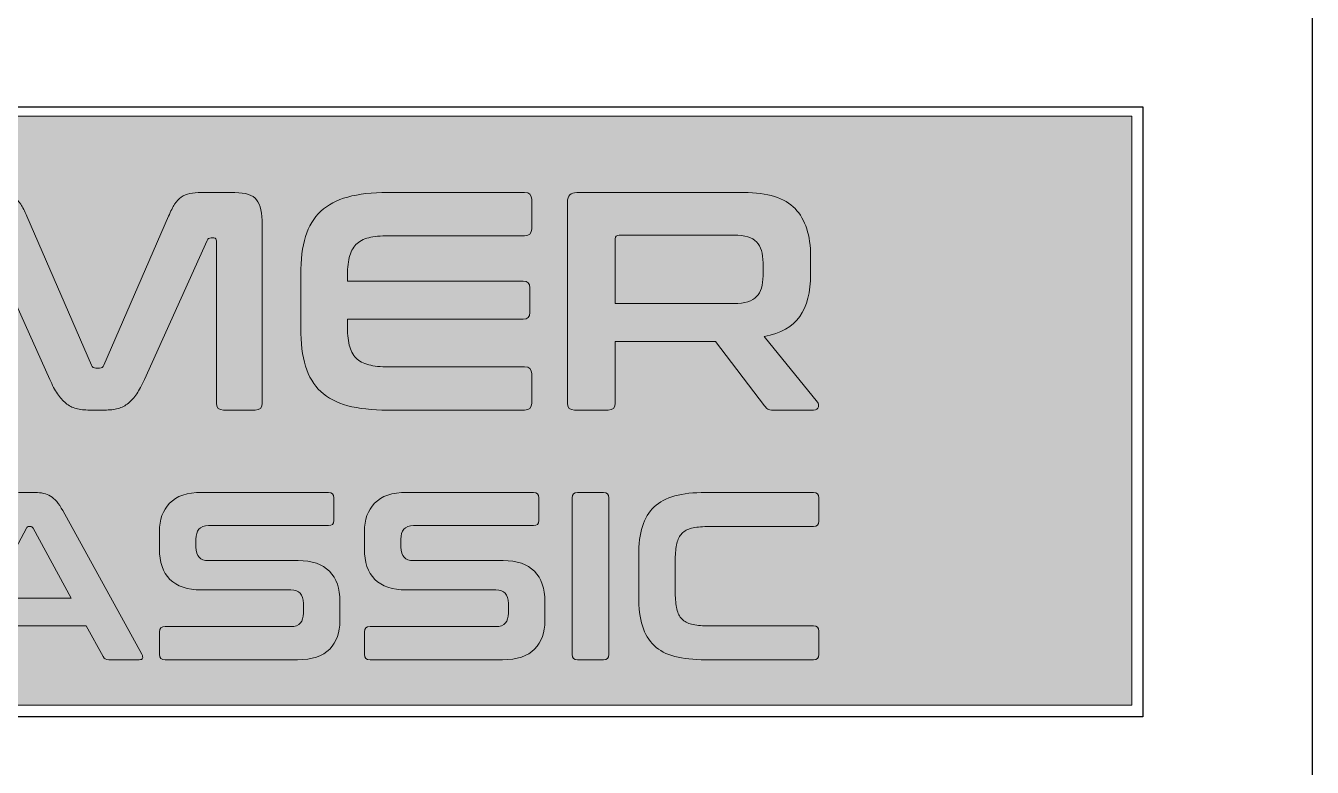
# Model space of a CAD drawing. Header units: millimetres. Extents: x 69 to 133, y 42 to 159.
# Drawn here: x 114.64 to 133.15, y 100.72 to 111.4 of the extents above; entities that cross this region are included whole.
import ezdxf

# ---------------------------------------------------------------- set-up
doc = ezdxf.new("R2010")
doc.units = ezdxf.units.MM
doc.header["$MEASUREMENT"] = 0
doc.layers.add('svg1962', color=7, linetype='Continuous')

# ---------------------------------------------------------------- blocks, each defined once
blk = doc.blocks.new('block 3')
at = {"layer": 'svg1962', "true_color": 0x999999}
h = blk.add_hatch(color=253, dxfattribs=at)
h.dxf.hatch_style = 2
h.paths.add_polyline_path([(71.835, 105.855), (71.835, 110.095), (101.195, 110.095), (130.556, 110.095), (130.556, 105.855), (130.556, 101.614), (101.195, 101.614), (71.835, 101.614)])
at = {"layer": 'svg1962', "color": 254, "lineweight": 25, "true_color": 0xe7e7e7}
blk.add_lwpolyline([(69.255, 159.004), (133.154, 159.004), (133.154, 41.938), (69.255, 41.938), (69.255, 159.004)], dxfattribs=at)
at = {"layer": 'svg1962', "color": 178, "lineweight": 25, "true_color": 0x060606}
for points in [[(71.694, 110.227), (130.715, 110.227)], [(130.715, 110.227), (130.715, 101.447)], [(130.715, 101.447), (86.327, 101.447)]]:
    blk.add_lwpolyline(points, dxfattribs=at)
at = {"layer": 'svg1962', "lineweight": 0}
blk.add_lwpolyline([(71.835, 105.855), (71.835, 110.095), (101.195, 110.095), (130.556, 110.095), (130.556, 105.855), (130.556, 101.614), (101.195, 101.614), (71.835, 101.614), (71.835, 105.855)], dxfattribs=at)
blk = doc.blocks.new('block 64')
at = {"layer": 'svg1962', "true_color": 0x000000}
h = blk.add_hatch(color=178, dxfattribs=at)
h.dxf.hatch_style = 2
edge = h.paths.add_edge_path()
edge.add_spline(control_points=[(114.778, 104.677), (114.865, 104.677), (114.939, 104.659), (114.999, 104.624), (115.058, 104.588), (115.116, 104.519), (115.174, 104.416), (115.174, 104.416), (116.313, 102.347), (116.313, 102.347), (116.325, 102.324), (116.327, 102.305), (116.322, 102.29), (116.316, 102.276), (116.3, 102.268), (116.272, 102.268), (116.272, 102.268), (115.835, 102.268), (115.835, 102.268), (115.796, 102.268), (115.769, 102.283), (115.756, 102.313), (115.756, 102.313), (115.511, 102.757), (115.511, 102.757), (115.511, 102.757), (113.894, 102.757), (113.894, 102.757), (113.894, 102.757), (113.656, 102.313), (113.656, 102.313), (113.64, 102.283), (113.614, 102.268), (113.577, 102.268), (113.577, 102.268), (113.13, 102.268), (113.13, 102.268), (113.1, 102.268), (113.082, 102.276), (113.076, 102.29), (113.071, 102.305), (113.074, 102.324), (113.085, 102.347), (113.085, 102.347), (114.214, 104.416), (114.214, 104.416), (114.271, 104.519), (114.328, 104.588), (114.383, 104.624), (114.437, 104.659), (114.502, 104.677), (114.575, 104.677), (114.575, 104.677), (114.778, 104.677), (114.778, 104.677)], knot_values=[0, 0, 0, 0, 1, 1, 1, 2, 2, 2, 3, 3, 3, 4, 4, 4, 5, 5, 5, 6, 6, 6, 7, 7, 7, 8, 8, 8, 9, 9, 9, 10, 10, 10, 11, 11, 11, 12, 12, 12, 13, 13, 13, 14, 14, 14, 15, 15, 15, 16, 16, 16, 17, 17, 17, 18, 18, 18, 18], degree=3, periodic=1)
edge = h.paths.add_edge_path()
edge.add_spline(control_points=[(114.111, 103.156), (114.111, 103.156), (115.294, 103.156), (115.294, 103.156), (115.294, 103.156), (114.747, 104.164), (114.747, 104.164), (114.738, 104.18), (114.725, 104.188), (114.709, 104.188), (114.709, 104.188), (114.689, 104.188), (114.689, 104.188), (114.673, 104.188), (114.66, 104.18), (114.651, 104.164), (114.651, 104.164), (114.111, 103.156), (114.111, 103.156)], knot_values=[0, 0, 0, 0, 1, 1, 1, 2, 2, 2, 3, 3, 3, 4, 4, 4, 5, 5, 5, 6, 6, 6, 6], degree=3, periodic=1)
h = blk.add_hatch(color=178, dxfattribs=at)
h.dxf.hatch_style = 2
edge = h.paths.add_edge_path()
edge.add_spline(control_points=[(118.998, 104.677), (119.048, 104.677), (119.074, 104.652), (119.074, 104.601), (119.074, 104.601), (119.074, 104.274), (119.074, 104.274), (119.074, 104.224), (119.048, 104.199), (118.998, 104.199), (118.998, 104.199), (117.273, 104.199), (117.273, 104.199), (117.207, 104.199), (117.16, 104.181), (117.132, 104.147), (117.105, 104.113), (117.091, 104.066), (117.091, 104.006), (117.091, 104.006), (117.091, 103.889), (117.091, 103.889), (117.091, 103.76), (117.15, 103.696), (117.27, 103.696), (117.27, 103.696), (118.561, 103.696), (118.561, 103.696), (118.76, 103.696), (118.91, 103.645), (119.012, 103.543), (119.112, 103.441), (119.163, 103.295), (119.163, 103.105), (119.163, 103.105), (119.163, 102.829), (119.163, 102.829), (119.163, 102.661), (119.113, 102.526), (119.015, 102.423), (118.916, 102.32), (118.762, 102.268), (118.554, 102.268), (118.554, 102.268), (116.647, 102.268), (116.647, 102.268), (116.594, 102.268), (116.568, 102.293), (116.568, 102.344), (116.568, 102.344), (116.568, 102.671), (116.568, 102.671), (116.568, 102.721), (116.594, 102.746), (116.647, 102.746), (116.647, 102.746), (118.454, 102.746), (118.454, 102.746), (118.52, 102.746), (118.567, 102.763), (118.595, 102.798), (118.622, 102.832), (118.636, 102.879), (118.636, 102.939), (118.636, 102.939), (118.636, 103.08), (118.636, 103.08), (118.636, 103.209), (118.577, 103.273), (118.457, 103.273), (118.457, 103.273), (117.167, 103.273), (117.167, 103.273), (116.967, 103.273), (116.817, 103.324), (116.716, 103.426), (116.615, 103.528), (116.564, 103.674), (116.564, 103.865), (116.564, 103.865), (116.564, 104.116), (116.564, 104.116), (116.564, 104.283), (116.614, 104.419), (116.712, 104.522), (116.811, 104.626), (116.965, 104.677), (117.174, 104.677), (117.174, 104.677), (118.998, 104.677), (118.998, 104.677)], knot_values=[0, 0, 0, 0, 1, 1, 1, 2, 2, 2, 3, 3, 3, 4, 4, 4, 5, 5, 5, 6, 6, 6, 7, 7, 7, 8, 8, 8, 9, 9, 9, 10, 10, 10, 11, 11, 11, 12, 12, 12, 13, 13, 13, 14, 14, 14, 15, 15, 15, 16, 16, 16, 17, 17, 17, 18, 18, 18, 19, 19, 19, 20, 20, 20, 21, 21, 21, 22, 22, 22, 23, 23, 23, 24, 24, 24, 25, 25, 25, 26, 26, 26, 27, 27, 27, 28, 28, 28, 29, 29, 29, 30, 30, 30, 30], degree=3, periodic=1)
h = blk.add_hatch(color=178, dxfattribs=at)
h.dxf.hatch_style = 2
edge = h.paths.add_edge_path()
edge.add_spline(control_points=[(121.947, 104.677), (121.997, 104.677), (122.023, 104.652), (122.023, 104.601), (122.023, 104.601), (122.023, 104.274), (122.023, 104.274), (122.023, 104.224), (121.997, 104.199), (121.947, 104.199), (121.947, 104.199), (120.223, 104.199), (120.223, 104.199), (120.156, 104.199), (120.109, 104.181), (120.082, 104.147), (120.054, 104.113), (120.04, 104.066), (120.04, 104.006), (120.04, 104.006), (120.04, 103.889), (120.04, 103.889), (120.04, 103.76), (120.1, 103.696), (120.219, 103.696), (120.219, 103.696), (121.51, 103.696), (121.51, 103.696), (121.71, 103.696), (121.86, 103.645), (121.961, 103.543), (122.062, 103.441), (122.112, 103.295), (122.112, 103.105), (122.112, 103.105), (122.112, 102.829), (122.112, 102.829), (122.112, 102.661), (122.063, 102.526), (121.964, 102.423), (121.865, 102.32), (121.712, 102.268), (121.503, 102.268), (121.503, 102.268), (119.596, 102.268), (119.596, 102.268), (119.543, 102.268), (119.517, 102.293), (119.517, 102.344), (119.517, 102.344), (119.517, 102.671), (119.517, 102.671), (119.517, 102.721), (119.543, 102.746), (119.596, 102.746), (119.596, 102.746), (121.403, 102.746), (121.403, 102.746), (121.47, 102.746), (121.517, 102.763), (121.544, 102.798), (121.572, 102.832), (121.586, 102.879), (121.586, 102.939), (121.586, 102.939), (121.586, 103.08), (121.586, 103.08), (121.586, 103.209), (121.526, 103.273), (121.407, 103.273), (121.407, 103.273), (120.116, 103.273), (120.116, 103.273), (119.916, 103.273), (119.766, 103.324), (119.665, 103.426), (119.564, 103.528), (119.514, 103.674), (119.514, 103.865), (119.514, 103.865), (119.514, 104.116), (119.514, 104.116), (119.514, 104.283), (119.563, 104.419), (119.662, 104.522), (119.76, 104.626), (119.914, 104.677), (120.123, 104.677), (120.123, 104.677), (121.947, 104.677), (121.947, 104.677)], knot_values=[0, 0, 0, 0, 1, 1, 1, 2, 2, 2, 3, 3, 3, 4, 4, 4, 5, 5, 5, 6, 6, 6, 7, 7, 7, 8, 8, 8, 9, 9, 9, 10, 10, 10, 11, 11, 11, 12, 12, 12, 13, 13, 13, 14, 14, 14, 15, 15, 15, 16, 16, 16, 17, 17, 17, 18, 18, 18, 19, 19, 19, 20, 20, 20, 21, 21, 21, 22, 22, 22, 23, 23, 23, 24, 24, 24, 25, 25, 25, 26, 26, 26, 27, 27, 27, 28, 28, 28, 29, 29, 29, 30, 30, 30, 30], degree=3, periodic=1)
h = blk.add_hatch(color=178, dxfattribs=at)
h.dxf.hatch_style = 2
edge = h.paths.add_edge_path()
edge.add_spline(control_points=[(122.955, 104.677), (123.006, 104.677), (123.031, 104.652), (123.031, 104.601), (123.031, 104.601), (123.031, 102.344), (123.031, 102.344), (123.031, 102.293), (123.006, 102.268), (122.955, 102.268), (122.955, 102.268), (122.583, 102.268), (122.583, 102.268), (122.531, 102.268), (122.504, 102.293), (122.504, 102.344), (122.504, 102.344), (122.504, 104.601), (122.504, 104.601), (122.504, 104.652), (122.531, 104.677), (122.583, 104.677), (122.583, 104.677), (122.955, 104.677), (122.955, 104.677)], knot_values=[0, 0, 0, 0, 1, 1, 1, 2, 2, 2, 3, 3, 3, 4, 4, 4, 5, 5, 5, 6, 6, 6, 7, 7, 7, 8, 8, 8, 8], degree=3, periodic=1)
h = blk.add_hatch(color=178, dxfattribs=at)
h.dxf.hatch_style = 2
edge = h.paths.add_edge_path()
edge.add_spline(control_points=[(125.977, 104.677), (126.027, 104.677), (126.053, 104.652), (126.053, 104.601), (126.053, 104.601), (126.053, 104.264), (126.053, 104.264), (126.053, 104.211), (126.027, 104.185), (125.977, 104.185), (125.977, 104.185), (124.445, 104.185), (124.445, 104.185), (124.356, 104.185), (124.282, 104.177), (124.223, 104.163), (124.165, 104.148), (124.119, 104.122), (124.084, 104.087), (124.05, 104.051), (124.025, 104.004), (124.01, 103.944), (123.995, 103.884), (123.988, 103.809), (123.988, 103.717), (123.988, 103.717), (123.988, 103.228), (123.988, 103.228), (123.988, 103.136), (123.995, 103.06), (124.01, 102.999), (124.025, 102.938), (124.05, 102.89), (124.084, 102.855), (124.119, 102.819), (124.165, 102.794), (124.223, 102.779), (124.282, 102.764), (124.356, 102.757), (124.445, 102.757), (124.445, 102.757), (125.977, 102.757), (125.977, 102.757), (126.027, 102.757), (126.053, 102.731), (126.053, 102.681), (126.053, 102.681), (126.053, 102.344), (126.053, 102.344), (126.053, 102.293), (126.027, 102.268), (125.977, 102.268), (125.977, 102.268), (124.425, 102.268), (124.425, 102.268), (124.25, 102.268), (124.103, 102.284), (123.981, 102.316), (123.859, 102.348), (123.76, 102.4), (123.683, 102.473), (123.606, 102.545), (123.55, 102.639), (123.514, 102.755), (123.479, 102.871), (123.461, 103.011), (123.461, 103.177), (123.461, 103.177), (123.461, 103.769), (123.461, 103.769), (123.461, 103.934), (123.479, 104.074), (123.514, 104.188), (123.55, 104.303), (123.606, 104.396), (123.683, 104.469), (123.76, 104.541), (123.859, 104.594), (123.981, 104.627), (124.103, 104.66), (124.25, 104.677), (124.425, 104.677), (124.425, 104.677), (125.977, 104.677), (125.977, 104.677)], knot_values=[0, 0, 0, 0, 1, 1, 1, 2, 2, 2, 3, 3, 3, 4, 4, 4, 5, 5, 5, 6, 6, 6, 7, 7, 7, 8, 8, 8, 9, 9, 9, 10, 10, 10, 11, 11, 11, 12, 12, 12, 13, 13, 13, 14, 14, 14, 15, 15, 15, 16, 16, 16, 17, 17, 17, 18, 18, 18, 19, 19, 19, 20, 20, 20, 21, 21, 21, 22, 22, 22, 23, 23, 23, 24, 24, 24, 25, 25, 25, 26, 26, 26, 27, 27, 27, 28, 28, 28, 28], degree=3, periodic=1)
at = {"layer": 'svg1962', "lineweight": 0}
for points, knots in [([(114.778, 104.677), (114.865, 104.677), (114.939, 104.659), (114.999, 104.624), (115.058, 104.588), (115.116, 104.519), (115.174, 104.416), (115.174, 104.416), (116.313, 102.347), (116.313, 102.347), (116.325, 102.324), (116.327, 102.305), (116.322, 102.29), (116.316, 102.276), (116.3, 102.268), (116.272, 102.268), (116.272, 102.268), (115.835, 102.268), (115.835, 102.268), (115.796, 102.268), (115.769, 102.283), (115.756, 102.313), (115.756, 102.313), (115.511, 102.757), (115.511, 102.757), (115.511, 102.757), (113.894, 102.757), (113.894, 102.757), (113.894, 102.757), (113.656, 102.313), (113.656, 102.313), (113.64, 102.283), (113.614, 102.268), (113.577, 102.268), (113.577, 102.268), (113.13, 102.268), (113.13, 102.268), (113.1, 102.268), (113.082, 102.276), (113.076, 102.29), (113.071, 102.305), (113.074, 102.324), (113.085, 102.347), (113.085, 102.347), (114.214, 104.416), (114.214, 104.416), (114.271, 104.519), (114.328, 104.588), (114.383, 104.624), (114.437, 104.659), (114.502, 104.677), (114.575, 104.677), (114.575, 104.677), (114.778, 104.677), (114.778, 104.677)], [0, 0, 0, 0, 1, 1, 1, 2, 2, 2, 3, 3, 3, 4, 4, 4, 5, 5, 5, 6, 6, 6, 7, 7, 7, 8, 8, 8, 9, 9, 9, 10, 10, 10, 11, 11, 11, 12, 12, 12, 13, 13, 13, 14, 14, 14, 15, 15, 15, 16, 16, 16, 17, 17, 17, 18, 18, 18, 18]), ([(118.998, 104.677), (119.048, 104.677), (119.074, 104.652), (119.074, 104.601), (119.074, 104.601), (119.074, 104.274), (119.074, 104.274), (119.074, 104.224), (119.048, 104.199), (118.998, 104.199), (118.998, 104.199), (117.273, 104.199), (117.273, 104.199), (117.207, 104.199), (117.16, 104.181), (117.132, 104.147), (117.105, 104.113), (117.091, 104.066), (117.091, 104.006), (117.091, 104.006), (117.091, 103.889), (117.091, 103.889), (117.091, 103.76), (117.15, 103.696), (117.27, 103.696), (117.27, 103.696), (118.561, 103.696), (118.561, 103.696), (118.76, 103.696), (118.91, 103.645), (119.012, 103.543), (119.112, 103.441), (119.163, 103.295), (119.163, 103.105), (119.163, 103.105), (119.163, 102.829), (119.163, 102.829), (119.163, 102.661), (119.113, 102.526), (119.015, 102.423), (118.916, 102.32), (118.762, 102.268), (118.554, 102.268), (118.554, 102.268), (116.647, 102.268), (116.647, 102.268), (116.594, 102.268), (116.568, 102.293), (116.568, 102.344), (116.568, 102.344), (116.568, 102.671), (116.568, 102.671), (116.568, 102.721), (116.594, 102.746), (116.647, 102.746), (116.647, 102.746), (118.454, 102.746), (118.454, 102.746), (118.52, 102.746), (118.567, 102.763), (118.595, 102.798), (118.622, 102.832), (118.636, 102.879), (118.636, 102.939), (118.636, 102.939), (118.636, 103.08), (118.636, 103.08), (118.636, 103.209), (118.577, 103.273), (118.457, 103.273), (118.457, 103.273), (117.167, 103.273), (117.167, 103.273), (116.967, 103.273), (116.817, 103.324), (116.716, 103.426), (116.615, 103.528), (116.564, 103.674), (116.564, 103.865), (116.564, 103.865), (116.564, 104.116), (116.564, 104.116), (116.564, 104.283), (116.614, 104.419), (116.712, 104.522), (116.811, 104.626), (116.965, 104.677), (117.174, 104.677), (117.174, 104.677), (118.998, 104.677), (118.998, 104.677)], [0, 0, 0, 0, 1, 1, 1, 2, 2, 2, 3, 3, 3, 4, 4, 4, 5, 5, 5, 6, 6, 6, 7, 7, 7, 8, 8, 8, 9, 9, 9, 10, 10, 10, 11, 11, 11, 12, 12, 12, 13, 13, 13, 14, 14, 14, 15, 15, 15, 16, 16, 16, 17, 17, 17, 18, 18, 18, 19, 19, 19, 20, 20, 20, 21, 21, 21, 22, 22, 22, 23, 23, 23, 24, 24, 24, 25, 25, 25, 26, 26, 26, 27, 27, 27, 28, 28, 28, 29, 29, 29, 30, 30, 30, 30]), ([(121.947, 104.677), (121.997, 104.677), (122.023, 104.652), (122.023, 104.601), (122.023, 104.601), (122.023, 104.274), (122.023, 104.274), (122.023, 104.224), (121.997, 104.199), (121.947, 104.199), (121.947, 104.199), (120.223, 104.199), (120.223, 104.199), (120.156, 104.199), (120.109, 104.181), (120.082, 104.147), (120.054, 104.113), (120.04, 104.066), (120.04, 104.006), (120.04, 104.006), (120.04, 103.889), (120.04, 103.889), (120.04, 103.76), (120.1, 103.696), (120.219, 103.696), (120.219, 103.696), (121.51, 103.696), (121.51, 103.696), (121.71, 103.696), (121.86, 103.645), (121.961, 103.543), (122.062, 103.441), (122.112, 103.295), (122.112, 103.105), (122.112, 103.105), (122.112, 102.829), (122.112, 102.829), (122.112, 102.661), (122.063, 102.526), (121.964, 102.423), (121.865, 102.32), (121.712, 102.268), (121.503, 102.268), (121.503, 102.268), (119.596, 102.268), (119.596, 102.268), (119.543, 102.268), (119.517, 102.293), (119.517, 102.344), (119.517, 102.344), (119.517, 102.671), (119.517, 102.671), (119.517, 102.721), (119.543, 102.746), (119.596, 102.746), (119.596, 102.746), (121.403, 102.746), (121.403, 102.746), (121.47, 102.746), (121.517, 102.763), (121.544, 102.798), (121.572, 102.832), (121.586, 102.879), (121.586, 102.939), (121.586, 102.939), (121.586, 103.08), (121.586, 103.08), (121.586, 103.209), (121.526, 103.273), (121.407, 103.273), (121.407, 103.273), (120.116, 103.273), (120.116, 103.273), (119.916, 103.273), (119.766, 103.324), (119.665, 103.426), (119.564, 103.528), (119.514, 103.674), (119.514, 103.865), (119.514, 103.865), (119.514, 104.116), (119.514, 104.116), (119.514, 104.283), (119.563, 104.419), (119.662, 104.522), (119.76, 104.626), (119.914, 104.677), (120.123, 104.677), (120.123, 104.677), (121.947, 104.677), (121.947, 104.677)], [0, 0, 0, 0, 1, 1, 1, 2, 2, 2, 3, 3, 3, 4, 4, 4, 5, 5, 5, 6, 6, 6, 7, 7, 7, 8, 8, 8, 9, 9, 9, 10, 10, 10, 11, 11, 11, 12, 12, 12, 13, 13, 13, 14, 14, 14, 15, 15, 15, 16, 16, 16, 17, 17, 17, 18, 18, 18, 19, 19, 19, 20, 20, 20, 21, 21, 21, 22, 22, 22, 23, 23, 23, 24, 24, 24, 25, 25, 25, 26, 26, 26, 27, 27, 27, 28, 28, 28, 29, 29, 29, 30, 30, 30, 30]), ([(122.955, 104.677), (123.006, 104.677), (123.031, 104.652), (123.031, 104.601), (123.031, 104.601), (123.031, 102.344), (123.031, 102.344), (123.031, 102.293), (123.006, 102.268), (122.955, 102.268), (122.955, 102.268), (122.583, 102.268), (122.583, 102.268), (122.531, 102.268), (122.504, 102.293), (122.504, 102.344), (122.504, 102.344), (122.504, 104.601), (122.504, 104.601), (122.504, 104.652), (122.531, 104.677), (122.583, 104.677), (122.583, 104.677), (122.955, 104.677), (122.955, 104.677)], [0, 0, 0, 0, 1, 1, 1, 2, 2, 2, 3, 3, 3, 4, 4, 4, 5, 5, 5, 6, 6, 6, 7, 7, 7, 8, 8, 8, 8]), ([(125.977, 104.677), (126.027, 104.677), (126.053, 104.652), (126.053, 104.601), (126.053, 104.601), (126.053, 104.264), (126.053, 104.264), (126.053, 104.211), (126.027, 104.185), (125.977, 104.185), (125.977, 104.185), (124.445, 104.185), (124.445, 104.185), (124.356, 104.185), (124.282, 104.177), (124.223, 104.163), (124.165, 104.148), (124.119, 104.122), (124.084, 104.087), (124.05, 104.051), (124.025, 104.004), (124.01, 103.944), (123.995, 103.884), (123.988, 103.809), (123.988, 103.717), (123.988, 103.717), (123.988, 103.228), (123.988, 103.228), (123.988, 103.136), (123.995, 103.06), (124.01, 102.999), (124.025, 102.938), (124.05, 102.89), (124.084, 102.855), (124.119, 102.819), (124.165, 102.794), (124.223, 102.779), (124.282, 102.764), (124.356, 102.757), (124.445, 102.757), (124.445, 102.757), (125.977, 102.757), (125.977, 102.757), (126.027, 102.757), (126.053, 102.731), (126.053, 102.681), (126.053, 102.681), (126.053, 102.344), (126.053, 102.344), (126.053, 102.293), (126.027, 102.268), (125.977, 102.268), (125.977, 102.268), (124.425, 102.268), (124.425, 102.268), (124.25, 102.268), (124.103, 102.284), (123.981, 102.316), (123.859, 102.348), (123.76, 102.4), (123.683, 102.473), (123.606, 102.545), (123.55, 102.639), (123.514, 102.755), (123.479, 102.871), (123.461, 103.011), (123.461, 103.177), (123.461, 103.177), (123.461, 103.769), (123.461, 103.769), (123.461, 103.934), (123.479, 104.074), (123.514, 104.188), (123.55, 104.303), (123.606, 104.396), (123.683, 104.469), (123.76, 104.541), (123.859, 104.594), (123.981, 104.627), (124.103, 104.66), (124.25, 104.677), (124.425, 104.677), (124.425, 104.677), (125.977, 104.677), (125.977, 104.677)], [0, 0, 0, 0, 1, 1, 1, 2, 2, 2, 3, 3, 3, 4, 4, 4, 5, 5, 5, 6, 6, 6, 7, 7, 7, 8, 8, 8, 9, 9, 9, 10, 10, 10, 11, 11, 11, 12, 12, 12, 13, 13, 13, 14, 14, 14, 15, 15, 15, 16, 16, 16, 17, 17, 17, 18, 18, 18, 19, 19, 19, 20, 20, 20, 21, 21, 21, 22, 22, 22, 23, 23, 23, 24, 24, 24, 25, 25, 25, 26, 26, 26, 27, 27, 27, 28, 28, 28, 28]), ([(114.111, 103.156), (114.111, 103.156), (115.294, 103.156), (115.294, 103.156), (115.294, 103.156), (114.747, 104.164), (114.747, 104.164), (114.738, 104.18), (114.725, 104.188), (114.709, 104.188), (114.709, 104.188), (114.689, 104.188), (114.689, 104.188), (114.673, 104.188), (114.66, 104.18), (114.651, 104.164), (114.651, 104.164), (114.111, 103.156), (114.111, 103.156)], [0, 0, 0, 0, 1, 1, 1, 2, 2, 2, 3, 3, 3, 4, 4, 4, 5, 5, 5, 6, 6, 6, 6])]:
    blk.add_open_spline(points, degree=3, knots=knots, dxfattribs=at)
blk = doc.blocks.new('block 63')
at = {"layer": 'svg1962'}
blk.add_blockref('block 64', (0, 0), dxfattribs=at)
blk = doc.blocks.new('block 66')
at = {"layer": 'svg1962', "true_color": 0x000000}
h = blk.add_hatch(color=178, dxfattribs=at)
h.dxf.hatch_style = 2
edge = h.paths.add_edge_path()
edge.add_spline(control_points=[(114.178, 108.995), (114.244, 108.995), (114.301, 108.991), (114.348, 108.982), (114.396, 108.973), (114.438, 108.956), (114.474, 108.93), (114.509, 108.905), (114.541, 108.871), (114.57, 108.828), (114.598, 108.784), (114.627, 108.727), (114.657, 108.655), (114.657, 108.655), (115.587, 106.508), (115.587, 106.508), (115.599, 106.481), (115.62, 106.467), (115.65, 106.467), (115.65, 106.467), (115.704, 106.467), (115.704, 106.467), (115.734, 106.467), (115.755, 106.481), (115.766, 106.508), (115.766, 106.508), (116.697, 108.655), (116.697, 108.655), (116.727, 108.727), (116.756, 108.784), (116.784, 108.828), (116.813, 108.871), (116.845, 108.905), (116.88, 108.93), (116.916, 108.956), (116.957, 108.973), (117.004, 108.982), (117.05, 108.991), (117.106, 108.995), (117.171, 108.995), (117.171, 108.995), (117.65, 108.995), (117.65, 108.995), (117.805, 108.995), (117.909, 108.96), (117.963, 108.89), (118.017, 108.82), (118.044, 108.7), (118.044, 108.53), (118.044, 108.53), (118.044, 105.962), (118.044, 105.962), (118.044, 105.896), (118.009, 105.863), (117.941, 105.863), (117.941, 105.863), (117.485, 105.863), (117.485, 105.863), (117.419, 105.863), (117.386, 105.896), (117.386, 105.962), (117.386, 105.962), (117.386, 108.297), (117.386, 108.297), (117.386, 108.327), (117.374, 108.342), (117.35, 108.342), (117.35, 108.342), (117.31, 108.342), (117.31, 108.342), (117.28, 108.342), (117.261, 108.33), (117.252, 108.306), (117.252, 108.306), (116.348, 106.302), (116.348, 106.302), (116.312, 106.221), (116.276, 106.153), (116.238, 106.098), (116.201, 106.043), (116.161, 105.998), (116.118, 105.962), (116.074, 105.926), (116.025, 105.901), (115.97, 105.886), (115.915, 105.871), (115.85, 105.863), (115.775, 105.863), (115.775, 105.863), (115.561, 105.863), (115.561, 105.863), (115.486, 105.863), (115.421, 105.871), (115.366, 105.886), (115.311, 105.901), (115.262, 105.926), (115.218, 105.962), (115.175, 105.998), (115.135, 106.043), (115.098, 106.098), (115.06, 106.153), (115.024, 106.221), (114.988, 106.302), (114.988, 106.302), (114.084, 108.306), (114.084, 108.306), (114.075, 108.33), (114.056, 108.342), (114.026, 108.342), (114.026, 108.342), (113.986, 108.342), (113.986, 108.342), (113.962, 108.342), (113.95, 108.327), (113.95, 108.297), (113.95, 108.297), (113.95, 105.962), (113.95, 105.962), (113.95, 105.896), (113.917, 105.863), (113.851, 105.863), (113.851, 105.863), (113.395, 105.863), (113.395, 105.863), (113.326, 105.863), (113.292, 105.896), (113.292, 105.962), (113.292, 105.962), (113.292, 108.53), (113.292, 108.53), (113.292, 108.7), (113.319, 108.82), (113.373, 108.89), (113.426, 108.96), (113.532, 108.995), (113.691, 108.995), (113.691, 108.995), (114.178, 108.995), (114.178, 108.995)], knot_values=[0, 0, 0, 0, 1, 1, 1, 2, 2, 2, 3, 3, 3, 4, 4, 4, 5, 5, 5, 6, 6, 6, 7, 7, 7, 8, 8, 8, 9, 9, 9, 10, 10, 10, 11, 11, 11, 12, 12, 12, 13, 13, 13, 14, 14, 14, 15, 15, 15, 16, 16, 16, 17, 17, 17, 18, 18, 18, 19, 19, 19, 20, 20, 20, 21, 21, 21, 22, 22, 22, 23, 23, 23, 24, 24, 24, 25, 25, 25, 26, 26, 26, 27, 27, 27, 28, 28, 28, 29, 29, 29, 30, 30, 30, 31, 31, 31, 32, 32, 32, 33, 33, 33, 34, 34, 34, 35, 35, 35, 36, 36, 36, 37, 37, 37, 38, 38, 38, 39, 39, 39, 40, 40, 40, 41, 41, 41, 42, 42, 42, 43, 43, 43, 44, 44, 44, 45, 45, 45, 46, 46, 46, 46], degree=3, periodic=1)
h = blk.add_hatch(color=178, dxfattribs=at)
h.dxf.hatch_style = 2
edge = h.paths.add_edge_path()
edge.add_spline(control_points=[(121.82, 108.995), (121.888, 108.995), (121.923, 108.962), (121.923, 108.897), (121.923, 108.897), (121.923, 108.472), (121.923, 108.472), (121.923, 108.406), (121.888, 108.373), (121.82, 108.373), (121.82, 108.373), (119.865, 108.373), (119.865, 108.373), (119.748, 108.373), (119.652, 108.363), (119.576, 108.344), (119.5, 108.325), (119.439, 108.292), (119.393, 108.246), (119.346, 108.199), (119.314, 108.137), (119.296, 108.058), (119.278, 107.979), (119.269, 107.881), (119.269, 107.765), (119.269, 107.765), (119.269, 107.72), (119.269, 107.72), (119.269, 107.72), (121.797, 107.72), (121.797, 107.72), (121.863, 107.72), (121.896, 107.687), (121.896, 107.622), (121.896, 107.622), (121.896, 107.268), (121.896, 107.268), (121.896, 107.202), (121.863, 107.17), (121.797, 107.17), (121.797, 107.17), (119.269, 107.17), (119.269, 107.17), (119.269, 107.17), (119.269, 107.094), (119.269, 107.094), (119.269, 106.977), (119.278, 106.88), (119.296, 106.8), (119.314, 106.722), (119.346, 106.659), (119.393, 106.613), (119.439, 106.566), (119.5, 106.534), (119.576, 106.514), (119.652, 106.495), (119.748, 106.485), (119.865, 106.485), (119.865, 106.485), (121.82, 106.485), (121.82, 106.485), (121.888, 106.485), (121.923, 106.452), (121.923, 106.387), (121.923, 106.387), (121.923, 105.962), (121.923, 105.962), (121.923, 105.896), (121.888, 105.863), (121.82, 105.863), (121.82, 105.863), (119.851, 105.863), (119.851, 105.863), (119.624, 105.863), (119.432, 105.884), (119.274, 105.926), (119.116, 105.968), (118.987, 106.036), (118.887, 106.129), (118.787, 106.224), (118.714, 106.346), (118.668, 106.497), (118.622, 106.647), (118.598, 106.83), (118.598, 107.044), (118.598, 107.044), (118.598, 107.814), (118.598, 107.814), (118.598, 108.029), (118.622, 108.211), (118.668, 108.36), (118.714, 108.509), (118.787, 108.63), (118.887, 108.725), (118.987, 108.819), (119.116, 108.887), (119.274, 108.93), (119.432, 108.974), (119.624, 108.995), (119.851, 108.995), (119.851, 108.995), (121.82, 108.995), (121.82, 108.995)], knot_values=[0, 0, 0, 0, 1, 1, 1, 2, 2, 2, 3, 3, 3, 4, 4, 4, 5, 5, 5, 6, 6, 6, 7, 7, 7, 8, 8, 8, 9, 9, 9, 10, 10, 10, 11, 11, 11, 12, 12, 12, 13, 13, 13, 14, 14, 14, 15, 15, 15, 16, 16, 16, 17, 17, 17, 18, 18, 18, 19, 19, 19, 20, 20, 20, 21, 21, 21, 22, 22, 22, 23, 23, 23, 24, 24, 24, 25, 25, 25, 26, 26, 26, 27, 27, 27, 28, 28, 28, 29, 29, 29, 30, 30, 30, 31, 31, 31, 32, 32, 32, 33, 33, 33, 34, 34, 34, 34], degree=3, periodic=1)
h = blk.add_hatch(color=178, dxfattribs=at)
h.dxf.hatch_style = 2
edge = h.paths.add_edge_path()
edge.add_spline(control_points=[(124.974, 108.995), (125.317, 108.995), (125.563, 108.918), (125.712, 108.763), (125.861, 108.607), (125.935, 108.378), (125.935, 108.074), (125.935, 108.074), (125.935, 107.818), (125.935, 107.818), (125.935, 107.562), (125.883, 107.359), (125.779, 107.21), (125.675, 107.061), (125.505, 106.965), (125.269, 106.924), (125.269, 106.924), (126.034, 105.975), (126.034, 105.975), (126.049, 105.96), (126.053, 105.938), (126.047, 105.908), (126.042, 105.878), (126.017, 105.863), (125.976, 105.863), (125.976, 105.863), (125.399, 105.863), (125.399, 105.863), (125.36, 105.863), (125.333, 105.868), (125.318, 105.877), (125.303, 105.886), (125.288, 105.901), (125.273, 105.922), (125.273, 105.922), (124.566, 106.852), (124.566, 106.852), (124.566, 106.852), (123.122, 106.852), (123.122, 106.852), (123.122, 106.852), (123.122, 105.962), (123.122, 105.962), (123.122, 105.896), (123.088, 105.863), (123.023, 105.863), (123.023, 105.863), (122.54, 105.863), (122.54, 105.863), (122.471, 105.863), (122.437, 105.896), (122.437, 105.962), (122.437, 105.962), (122.437, 108.861), (122.437, 108.861), (122.437, 108.95), (122.482, 108.995), (122.571, 108.995), (122.571, 108.995), (124.974, 108.995), (124.974, 108.995)], knot_values=[0, 0, 0, 0, 1, 1, 1, 2, 2, 2, 3, 3, 3, 4, 4, 4, 5, 5, 5, 6, 6, 6, 7, 7, 7, 8, 8, 8, 9, 9, 9, 10, 10, 10, 11, 11, 11, 12, 12, 12, 13, 13, 13, 14, 14, 14, 15, 15, 15, 16, 16, 16, 17, 17, 17, 18, 18, 18, 19, 19, 19, 20, 20, 20, 20], degree=3, periodic=1)
edge = h.paths.add_edge_path()
edge.add_spline(control_points=[(123.122, 107.398), (123.122, 107.398), (124.835, 107.398), (124.835, 107.398), (124.987, 107.398), (125.095, 107.431), (125.157, 107.496), (125.22, 107.562), (125.251, 107.662), (125.251, 107.796), (125.251, 107.796), (125.251, 107.984), (125.251, 107.984), (125.251, 108.118), (125.22, 108.218), (125.157, 108.284), (125.095, 108.349), (124.987, 108.382), (124.835, 108.382), (124.835, 108.382), (123.18, 108.382), (123.18, 108.382), (123.141, 108.382), (123.122, 108.364), (123.122, 108.329), (123.122, 108.329), (123.122, 107.398), (123.122, 107.398)], knot_values=[0, 0, 0, 0, 1, 1, 1, 2, 2, 2, 3, 3, 3, 4, 4, 4, 5, 5, 5, 6, 6, 6, 7, 7, 7, 8, 8, 8, 9, 9, 9, 9], degree=3, periodic=1)
at = {"layer": 'svg1962', "lineweight": 0}
for points, knots in [([(114.178, 108.995), (114.244, 108.995), (114.301, 108.991), (114.348, 108.982), (114.396, 108.973), (114.438, 108.956), (114.474, 108.93), (114.509, 108.905), (114.541, 108.871), (114.57, 108.828), (114.598, 108.784), (114.627, 108.727), (114.657, 108.655), (114.657, 108.655), (115.587, 106.508), (115.587, 106.508), (115.599, 106.481), (115.62, 106.467), (115.65, 106.467), (115.65, 106.467), (115.704, 106.467), (115.704, 106.467), (115.734, 106.467), (115.755, 106.481), (115.766, 106.508), (115.766, 106.508), (116.697, 108.655), (116.697, 108.655), (116.727, 108.727), (116.756, 108.784), (116.784, 108.828), (116.813, 108.871), (116.845, 108.905), (116.88, 108.93), (116.916, 108.956), (116.957, 108.973), (117.004, 108.982), (117.05, 108.991), (117.106, 108.995), (117.171, 108.995), (117.171, 108.995), (117.65, 108.995), (117.65, 108.995), (117.805, 108.995), (117.909, 108.96), (117.963, 108.89), (118.017, 108.82), (118.044, 108.7), (118.044, 108.53), (118.044, 108.53), (118.044, 105.962), (118.044, 105.962), (118.044, 105.896), (118.009, 105.863), (117.941, 105.863), (117.941, 105.863), (117.485, 105.863), (117.485, 105.863), (117.419, 105.863), (117.386, 105.896), (117.386, 105.962), (117.386, 105.962), (117.386, 108.297), (117.386, 108.297), (117.386, 108.327), (117.374, 108.342), (117.35, 108.342), (117.35, 108.342), (117.31, 108.342), (117.31, 108.342), (117.28, 108.342), (117.261, 108.33), (117.252, 108.306), (117.252, 108.306), (116.348, 106.302), (116.348, 106.302), (116.312, 106.221), (116.276, 106.153), (116.238, 106.098), (116.201, 106.043), (116.161, 105.998), (116.118, 105.962), (116.074, 105.926), (116.025, 105.901), (115.97, 105.886), (115.915, 105.871), (115.85, 105.863), (115.775, 105.863), (115.775, 105.863), (115.561, 105.863), (115.561, 105.863), (115.486, 105.863), (115.421, 105.871), (115.366, 105.886), (115.311, 105.901), (115.262, 105.926), (115.218, 105.962), (115.175, 105.998), (115.135, 106.043), (115.098, 106.098), (115.06, 106.153), (115.024, 106.221), (114.988, 106.302), (114.988, 106.302), (114.084, 108.306), (114.084, 108.306), (114.075, 108.33), (114.056, 108.342), (114.026, 108.342), (114.026, 108.342), (113.986, 108.342), (113.986, 108.342), (113.962, 108.342), (113.95, 108.327), (113.95, 108.297), (113.95, 108.297), (113.95, 105.962), (113.95, 105.962), (113.95, 105.896), (113.917, 105.863), (113.851, 105.863), (113.851, 105.863), (113.395, 105.863), (113.395, 105.863), (113.326, 105.863), (113.292, 105.896), (113.292, 105.962), (113.292, 105.962), (113.292, 108.53), (113.292, 108.53), (113.292, 108.7), (113.319, 108.82), (113.373, 108.89), (113.426, 108.96), (113.532, 108.995), (113.691, 108.995), (113.691, 108.995), (114.178, 108.995), (114.178, 108.995)], [0, 0, 0, 0, 1, 1, 1, 2, 2, 2, 3, 3, 3, 4, 4, 4, 5, 5, 5, 6, 6, 6, 7, 7, 7, 8, 8, 8, 9, 9, 9, 10, 10, 10, 11, 11, 11, 12, 12, 12, 13, 13, 13, 14, 14, 14, 15, 15, 15, 16, 16, 16, 17, 17, 17, 18, 18, 18, 19, 19, 19, 20, 20, 20, 21, 21, 21, 22, 22, 22, 23, 23, 23, 24, 24, 24, 25, 25, 25, 26, 26, 26, 27, 27, 27, 28, 28, 28, 29, 29, 29, 30, 30, 30, 31, 31, 31, 32, 32, 32, 33, 33, 33, 34, 34, 34, 35, 35, 35, 36, 36, 36, 37, 37, 37, 38, 38, 38, 39, 39, 39, 40, 40, 40, 41, 41, 41, 42, 42, 42, 43, 43, 43, 44, 44, 44, 45, 45, 45, 46, 46, 46, 46]), ([(121.82, 108.995), (121.888, 108.995), (121.923, 108.962), (121.923, 108.897), (121.923, 108.897), (121.923, 108.472), (121.923, 108.472), (121.923, 108.406), (121.888, 108.373), (121.82, 108.373), (121.82, 108.373), (119.865, 108.373), (119.865, 108.373), (119.748, 108.373), (119.652, 108.363), (119.576, 108.344), (119.5, 108.325), (119.439, 108.292), (119.393, 108.246), (119.346, 108.199), (119.314, 108.137), (119.296, 108.058), (119.278, 107.979), (119.269, 107.881), (119.269, 107.765), (119.269, 107.765), (119.269, 107.72), (119.269, 107.72), (119.269, 107.72), (121.797, 107.72), (121.797, 107.72), (121.863, 107.72), (121.896, 107.687), (121.896, 107.622), (121.896, 107.622), (121.896, 107.268), (121.896, 107.268), (121.896, 107.202), (121.863, 107.17), (121.797, 107.17), (121.797, 107.17), (119.269, 107.17), (119.269, 107.17), (119.269, 107.17), (119.269, 107.094), (119.269, 107.094), (119.269, 106.977), (119.278, 106.88), (119.296, 106.8), (119.314, 106.722), (119.346, 106.659), (119.393, 106.613), (119.439, 106.566), (119.5, 106.534), (119.576, 106.514), (119.652, 106.495), (119.748, 106.485), (119.865, 106.485), (119.865, 106.485), (121.82, 106.485), (121.82, 106.485), (121.888, 106.485), (121.923, 106.452), (121.923, 106.387), (121.923, 106.387), (121.923, 105.962), (121.923, 105.962), (121.923, 105.896), (121.888, 105.863), (121.82, 105.863), (121.82, 105.863), (119.851, 105.863), (119.851, 105.863), (119.624, 105.863), (119.432, 105.884), (119.274, 105.926), (119.116, 105.968), (118.987, 106.036), (118.887, 106.129), (118.787, 106.224), (118.714, 106.346), (118.668, 106.497), (118.622, 106.647), (118.598, 106.83), (118.598, 107.044), (118.598, 107.044), (118.598, 107.814), (118.598, 107.814), (118.598, 108.029), (118.622, 108.211), (118.668, 108.36), (118.714, 108.509), (118.787, 108.63), (118.887, 108.725), (118.987, 108.819), (119.116, 108.887), (119.274, 108.93), (119.432, 108.974), (119.624, 108.995), (119.851, 108.995), (119.851, 108.995), (121.82, 108.995), (121.82, 108.995)], [0, 0, 0, 0, 1, 1, 1, 2, 2, 2, 3, 3, 3, 4, 4, 4, 5, 5, 5, 6, 6, 6, 7, 7, 7, 8, 8, 8, 9, 9, 9, 10, 10, 10, 11, 11, 11, 12, 12, 12, 13, 13, 13, 14, 14, 14, 15, 15, 15, 16, 16, 16, 17, 17, 17, 18, 18, 18, 19, 19, 19, 20, 20, 20, 21, 21, 21, 22, 22, 22, 23, 23, 23, 24, 24, 24, 25, 25, 25, 26, 26, 26, 27, 27, 27, 28, 28, 28, 29, 29, 29, 30, 30, 30, 31, 31, 31, 32, 32, 32, 33, 33, 33, 34, 34, 34, 34]), ([(124.974, 108.995), (125.317, 108.995), (125.563, 108.918), (125.712, 108.763), (125.861, 108.607), (125.935, 108.378), (125.935, 108.074), (125.935, 108.074), (125.935, 107.818), (125.935, 107.818), (125.935, 107.562), (125.883, 107.359), (125.779, 107.21), (125.675, 107.061), (125.505, 106.965), (125.269, 106.924), (125.269, 106.924), (126.034, 105.975), (126.034, 105.975), (126.049, 105.96), (126.053, 105.938), (126.047, 105.908), (126.042, 105.878), (126.017, 105.863), (125.976, 105.863), (125.976, 105.863), (125.399, 105.863), (125.399, 105.863), (125.36, 105.863), (125.333, 105.868), (125.318, 105.877), (125.303, 105.886), (125.288, 105.901), (125.273, 105.922), (125.273, 105.922), (124.566, 106.852), (124.566, 106.852), (124.566, 106.852), (123.122, 106.852), (123.122, 106.852), (123.122, 106.852), (123.122, 105.962), (123.122, 105.962), (123.122, 105.896), (123.088, 105.863), (123.023, 105.863), (123.023, 105.863), (122.54, 105.863), (122.54, 105.863), (122.471, 105.863), (122.437, 105.896), (122.437, 105.962), (122.437, 105.962), (122.437, 108.861), (122.437, 108.861), (122.437, 108.95), (122.482, 108.995), (122.571, 108.995), (122.571, 108.995), (124.974, 108.995), (124.974, 108.995)], [0, 0, 0, 0, 1, 1, 1, 2, 2, 2, 3, 3, 3, 4, 4, 4, 5, 5, 5, 6, 6, 6, 7, 7, 7, 8, 8, 8, 9, 9, 9, 10, 10, 10, 11, 11, 11, 12, 12, 12, 13, 13, 13, 14, 14, 14, 15, 15, 15, 16, 16, 16, 17, 17, 17, 18, 18, 18, 19, 19, 19, 20, 20, 20, 20]), ([(123.122, 107.398), (123.122, 107.398), (124.835, 107.398), (124.835, 107.398), (124.987, 107.398), (125.095, 107.431), (125.157, 107.496), (125.22, 107.562), (125.251, 107.662), (125.251, 107.796), (125.251, 107.796), (125.251, 107.984), (125.251, 107.984), (125.251, 108.118), (125.22, 108.218), (125.157, 108.284), (125.095, 108.349), (124.987, 108.382), (124.835, 108.382), (124.835, 108.382), (123.18, 108.382), (123.18, 108.382), (123.141, 108.382), (123.122, 108.364), (123.122, 108.329), (123.122, 108.329), (123.122, 107.398), (123.122, 107.398)], [0, 0, 0, 0, 1, 1, 1, 2, 2, 2, 3, 3, 3, 4, 4, 4, 5, 5, 5, 6, 6, 6, 7, 7, 7, 8, 8, 8, 9, 9, 9, 9])]:
    blk.add_open_spline(points, degree=3, knots=knots, dxfattribs=at)
blk = doc.blocks.new('block 65')
at = {"layer": 'svg1962'}
blk.add_blockref('block 66', (0, 0), dxfattribs=at)
blk = doc.blocks.new('block 60')
at = {"layer": 'svg1962'}
for name in ['block 65', 'block 63']:
    blk.add_blockref(name, (0, 0), dxfattribs=at)

msp = doc.modelspace()

# ---------------------------------------------------------------- block references
at = {"layer": 'svg1962'}
for name in ['block 3', 'block 60']:
    msp.add_blockref(name, (0, 0), dxfattribs=at)

doc.saveas('drawing.dxf')
